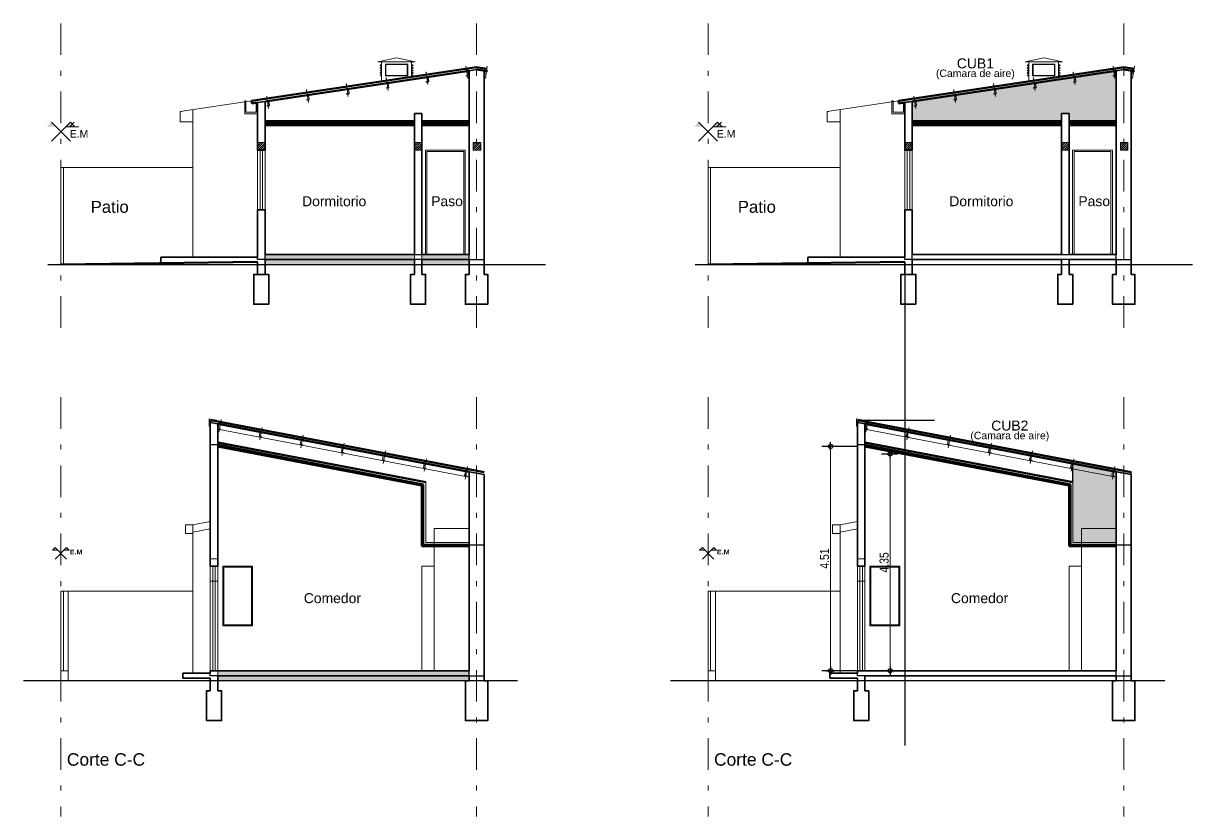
# Model space of a CAD drawing. Header units: millimetres. Extents: x 2761 to 3221, y 1635 to 1962.
# Drawn here: x 2823 to 2846.49, y 1832.33 to 1848.27 of the extents above; entities that cross this region are included whole.
import ezdxf
from ezdxf.enums import TextEntityAlignment as Align

# ---------------------------------------------------------------- set-up
doc = ezdxf.new("R2010")
doc.units = ezdxf.units.MM
doc.linetypes.add('DASHDOT', pattern=[25.4, 12.7, -6.35, 0, -6.35])
doc.layers.get('Defpoints').update_dxf_attribs({"lineweight": 5})
doc.layers.add('01', color=254, linetype='Continuous')
for name, color, linetype, lineweight in [('02', 51, 'Continuous', 25), ('Aberturas', 239, 'Continuous', 18), ('Detalles', 3, 'Continuous', 15), ('Ejes', 3, 'DASHDOT', 13), ('Muros', 6, 'Continuous', 50), ('Muros de la envolvente térmica', 5, 'Continuous', 15), ('Solados de la envolvente térmica', 2, 'Continuous', 15), ('Textos', 3, 'Continuous', 9), ('Vistas', 1, 'Continuous', 20)]:
    doc.layers.add(name, color=color, linetype=linetype, lineweight=lineweight)
doc.layers.add('Ambientes No climatizados', color=7, linetype='Continuous', lineweight=15, true_color=0x93c47d)
doc.layers.add('Cubiertas de la envolvente térmica', color=7, linetype='Continuous', lineweight=15, true_color=0xe69138)
doc.layers.add('No View', color=70, linetype='Continuous', plot=False)
doc.styles.get("Standard").update_dxf_attribs({"font": 'arial.ttf'})
doc.styles.add('STYLE1', font='ARIALN.TTF')
doc.linetypes.add('ZIGZAG', pattern='A,0.00254,-5.08,[131,ltypeshp.shx,S=5.08,R=0,X=-5.08,Y=0],-10.16,[131,ltypeshp.shx,S=5.08,R=180,X=5.08,Y=0],-5.08', length=20.32254)
doc.dimstyles.new('Dimension 1.100', dxfattribs={"dimscale": 1.4, "dimtxt": 0.13, "dimasz": 0.06, "dimexe": 0.125, "dimexo": 0.1, "dimgap": 0.02, "dimtad": 1, "dimzin": 1, "dimdsep": 46, "dimtxsty": 'STYLE1', "dimblk": 'A1', "dimcen": 0.25, "dimclrd": 256, "dimclre": 256, "dimclrt": 256, "dimaunit": 1, "dimazin": 0, "dimtfac": 1, "dimtmove": 0, "dimatfit": 3, "dimldrblk": 'A1', "dimfxl": 1, "dimlwd": 5, "dimlwe": -1, "dimarcsym": 0})

# ---------------------------------------------------------------- blocks, each defined once
blk = doc.blocks.new('PCF C N10')
at = {"color": 0}
for p, q in [((-0.025, 0.008), (-0.025, 0.092)), ((-0.023, 0.008), (-0.023, 0.092)), ((0.017, 0.1), (-0.017, 0.1)), ((0.017, 0.098), (-0.017, 0.098)), ((0.017, 0.002), (-0.017, 0.002)), ((0.017, 0), (-0.017, 0)), ((0.023, 0.085), (0.023, 0.092)), ((0.023, 0.085), (0.025, 0.085)), ((0.023, 0.008), (0.023, 0.015)), ((0.023, 0.015), (0.025, 0.015)), ((0.025, 0.085), (0.025, 0.092)), ((0.025, 0.008), (0.025, 0.015))]:
    blk.add_line(p, q, dxfattribs=at)
for centre, radius, start, end in [((-0.017, 0.092), 0.008, 90, 180), ((-0.017, 0.008), 0.008, 180, 270), ((-0.017, 0.092), 0.006, 90, 180), ((-0.017, 0.008), 0.006, 180, 270), ((0.017, 0.092), 0.008, 360, 90), ((0.017, 0.092), 0.006, 360, 90), ((0.017, 0.008), 0.008, 270, 360), ((0.017, 0.008), 0.006, 270, 360)]:
    blk.add_arc(centre, radius, start, end, dxfattribs=at)
blk = doc.blocks.new('A1')
at = {"layer": '01'}
for p, q in [((-1, 0), (1, 0)), ((0, -1), (0, 1))]:
    blk.add_line(p, q, dxfattribs=at)
at = {"layer": '02'}
blk.add_circle((0, 0), 0.5, dxfattribs=at)
blk = doc.blocks.new('*D383')
at = {"layer": 'Defpoints', "color": 0, "transparency": 16777216}
for p in [(2839.217, 1839.769), (2839.907, 1839.769), (2839.907, 1835.262)]:
    blk.add_point(p, dxfattribs=at)
at = {"layer": 'No View', "transparency": 16777216}
for p, q in [((2839.767, 1839.769), (2839.042, 1839.769)), ((2839.767, 1835.262), (2839.042, 1835.262))]:
    blk.add_line(p, q, dxfattribs=at)
at = {"layer": 'No View', "lineweight": 5, "transparency": 16777216}
blk.add_line((2839.217, 1835.346), (2839.217, 1839.685), dxfattribs=at)
at = {"layer": 'No View', "lineweight": 5, "transparency": 16777216, "xscale": 0.08399999999999999, "yscale": 0.08399999999999999, "zscale": 0.08399999999999999}
for p, rotation in [((2839.217, 1839.769), 90), ((2839.217, 1835.262), 270)]:
    blk.add_blockref('A1', p, dxfattribs=dict(at, rotation=rotation))
at = {"layer": 'No View', "transparency": 16777216, "insert": (2839.096, 1837.516), "char_height": 0.182, "attachment_point": 5, "rotation": 90, "style": 'STYLE1'}
blk.add_mtext('4.51', dxfattribs=at)
blk = doc.blocks.new('*D384')
at = {"layer": 'Defpoints', "color": 0, "transparency": 16777216}
for p in [(2840.415, 1839.616), (2840.707, 1839.616), (2840.707, 1835.262)]:
    blk.add_point(p, dxfattribs=at)
at = {"layer": 'No View', "transparency": 16777216}
for p, q in [((2840.567, 1839.616), (2840.24, 1839.616)), ((2840.567, 1835.262), (2840.24, 1835.262))]:
    blk.add_line(p, q, dxfattribs=at)
at = {"layer": 'No View', "lineweight": 5, "transparency": 16777216}
blk.add_line((2840.415, 1835.346), (2840.415, 1839.532), dxfattribs=at)
at = {"layer": 'No View', "lineweight": 5, "transparency": 16777216, "xscale": 0.08399999999999999, "yscale": 0.08399999999999999, "zscale": 0.08399999999999999}
for p, rotation in [((2840.415, 1839.616), 90), ((2840.415, 1835.262), 270)]:
    blk.add_blockref('A1', p, dxfattribs=dict(at, rotation=rotation))
at = {"layer": 'No View', "transparency": 16777216, "insert": (2840.294, 1837.439), "char_height": 0.182, "attachment_point": 5, "rotation": 90, "style": 'STYLE1'}
blk.add_mtext('4.35', dxfattribs=at)

msp = doc.modelspace()

# ---------------------------------------------------------------- hatches: boundary and pattern name
at = {"layer": 'Ambientes No climatizados', "lineweight": 20, "transparency": 33554559}
h = msp.add_hatch(color=256, dxfattribs=at)
h.dxf.hatch_style = 1
h.paths.add_polyline_path([(2844.957, 1847.259), (2844.939, 1847.248), (2844.939, 1847.314), (2840.857, 1846.701), (2840.857, 1846.304), (2843.857, 1846.304), (2843.857, 1846.456), (2844.007, 1846.456), (2844.007, 1846.304), (2844.957, 1846.304)])
h = msp.add_hatch(color=256, dxfattribs=at)
h.dxf.hatch_style = 1
h.paths.add_polyline_path([(2844.957, 1839.259), (2844.087, 1839.425), (2844.087, 1839.18), (2844.087, 1837.842), (2844.257, 1837.842), (2844.257, 1838.121), (2844.957, 1838.121)])
h.paths.add_polyline_path([(2844.957, 1838.121), (2844.257, 1838.121), (2844.257, 1837.842), (2844.957, 1837.842)])
at = {"layer": 'Cubiertas de la envolvente térmica', "lineweight": 20, "transparency": 33554559}
h = msp.add_hatch(color=256, dxfattribs=at)
h.dxf.hatch_style = 1
h.paths.add_polyline_path([(2843.857, 1846.254), (2840.857, 1846.254), (2840.857, 1846.224), (2843.857, 1846.224)])
h.paths.add_polyline_path([(2844.957, 1846.254), (2844.007, 1846.254), (2844.007, 1846.224), (2844.957, 1846.224)])
h.paths.add_polyline_path([(2844.957, 1847.316), (2845.107, 1847.339), (2845.099, 1847.388), (2840.583, 1846.711), (2840.591, 1846.661), (2840.707, 1846.679), (2840.857, 1846.701)])
h = msp.add_hatch(color=256, dxfattribs=at)
h.dxf.hatch_style = 1
h.paths.add_polyline_path([(2839.907, 1839.8), (2839.907, 1839.769), (2844.007, 1838.982), (2844.007, 1839.013)])
h.paths.add_polyline_path([(2844.037, 1839.007), (2844.007, 1839.013), (2844.007, 1838.982), (2844.007, 1837.792), (2844.037, 1837.792)])
h.paths.add_polyline_path([(2844.957, 1837.792), (2844.257, 1837.792), (2844.257, 1837.762), (2844.957, 1837.762)])
h.paths.add_polyline_path([(2844.257, 1837.792), (2844.037, 1837.792), (2844.007, 1837.792), (2844.007, 1837.762), (2844.257, 1837.762)])
h.paths.add_polyline_path([(2839.766, 1840.299), (2839.757, 1840.25), (2839.907, 1840.222), (2844.957, 1839.259), (2845.257, 1839.202), (2845.257, 1839.253)])
at = {"layer": 'Detalles', "lineweight": 20, "true_color": 0xc7c8ca}
h = msp.add_hatch(dxfattribs=at)
h.set_pattern_fill('_USER', color=9, scale=0.03, angle=45, pattern_type=0)
h.set_pattern_definition([(45, (2654.477888, 916.238397), (-0.0212132034, 0.0212132034), [])])
h.paths.add_polyline_path([(2827.707, 1845.874), (2827.707, 1845.724), (2827.857, 1845.724), (2827.857, 1845.874)])
h = msp.add_hatch(dxfattribs=at)
h.set_pattern_fill('_USER', color=9, scale=0.03, angle=45, pattern_type=0)
h.set_pattern_definition([(45, (2650.927888, 916.238397), (-0.0212132034, 0.0212132034), [])])
h.paths.add_polyline_path([(2830.857, 1845.874), (2830.857, 1845.724), (2831.007, 1845.724), (2831.007, 1845.874)])
h = msp.add_hatch(dxfattribs=at)
h.set_pattern_fill('_USER', color=9, scale=0.03, angle=45, pattern_type=0)
h.set_pattern_definition([(45, (2696.95989, 938.876576), (-0.0212132034, 0.0212132034), [])])
h.paths.add_polyline_path([(2832.04, 1845.874), (2832.04, 1845.724), (2832.19, 1845.724), (2832.19, 1845.874)])
h = msp.add_hatch(dxfattribs=at)
h.set_pattern_fill('_USER', color=9, scale=0.03, angle=45, pattern_type=0)
h.set_pattern_definition([(45, (2667.477888, 916.238397), (-0.0212132034, 0.0212132034), [])])
h.paths.add_polyline_path([(2840.707, 1845.874), (2840.707, 1845.724), (2840.857, 1845.724), (2840.857, 1845.874)])
h = msp.add_hatch(dxfattribs=at)
h.set_pattern_fill('_USER', color=9, scale=0.03, angle=45, pattern_type=0)
h.set_pattern_definition([(45, (2663.927888, 916.238397), (-0.0212132034, 0.0212132034), [])])
h.paths.add_polyline_path([(2843.857, 1845.874), (2843.857, 1845.724), (2844.007, 1845.724), (2844.007, 1845.874)])
h = msp.add_hatch(dxfattribs=at)
h.set_pattern_fill('_USER', color=9, scale=0.03, angle=45, pattern_type=0)
h.set_pattern_definition([(45, (2709.95989, 938.876576), (-0.0212132034, 0.0212132034), [])])
h.paths.add_polyline_path([(2845.04, 1845.874), (2845.04, 1845.724), (2845.19, 1845.724), (2845.19, 1845.874)])
at = {"layer": 'Muros de la envolvente térmica'}
h = msp.add_hatch(dxfattribs=at)
h.set_pattern_fill('ANGLE', color=256)
h.set_pattern_definition([(0, (-38, 0), (0, 6.985), [5.08, -1.905]), (90, (-38, 0), (-6.985, 4e-16), [5.08, -1.905])])
h.paths.add_polyline_path([(2831.957, 1835.262), (2826.757, 1835.262), (2826.757, 1835.212), (2826.757, 1835.162), (2826.907, 1835.162), (2831.957, 1835.162)])
h.paths.add_polyline_path([(2832.257, 1837.792), (2831.957, 1837.792), (2831.957, 1835.262), (2831.957, 1835.162), (2832.257, 1835.162)])
h.paths.add_polyline_path([(2826.807, 1837.362), (2826.757, 1837.362), (2826.757, 1835.262), (2826.807, 1835.262)])
h.paths.add_polyline_path([(2826.857, 1837.362), (2826.807, 1837.362), (2826.807, 1835.262), (2826.857, 1835.262)])
h.paths.add_polyline_path([(2826.907, 1837.362), (2826.857, 1837.362), (2826.857, 1835.262), (2826.907, 1835.262)])
h.paths.add_polyline_path([(2826.907, 1839.8), (2826.757, 1839.8), (2826.757, 1837.512), (2826.907, 1837.512)])
h.paths.add_polyline_path([(2826.907, 1837.512), (2826.757, 1837.512), (2826.757, 1837.362), (2826.907, 1837.362)])
h.paths.add_polyline_path([(2831.957, 1837.792), (2831.257, 1837.792), (2831.257, 1837.762), (2831.957, 1837.762)])
h.paths.add_polyline_path([(2831.257, 1837.792), (2831.037, 1837.792), (2831.007, 1837.792), (2831.007, 1837.762), (2831.257, 1837.762)])
h.paths.add_polyline_path([(2831.037, 1839.007), (2831.007, 1839.013), (2831.007, 1837.792), (2831.037, 1837.792)])
h.paths.add_polyline_path([(2826.907, 1839.8), (2826.907, 1839.769), (2831.007, 1838.982), (2831.007, 1839.013)])
h = msp.add_hatch(dxfattribs=at)
h.set_pattern_fill('ANGLE', color=256)
h.set_pattern_definition([(0, (-25, 0), (0, 6.985), [5.08, -1.905]), (90, (-25, 0), (-6.985, 4e-16), [5.08, -1.905])])
h.paths.add_polyline_path([(2844.957, 1835.262), (2839.757, 1835.262), (2839.757, 1835.212), (2839.757, 1835.162), (2839.907, 1835.162), (2844.957, 1835.162)])
h.paths.add_polyline_path([(2845.257, 1837.792), (2844.957, 1837.792), (2844.957, 1835.262), (2844.957, 1835.162), (2845.257, 1835.162)])
h.paths.add_polyline_path([(2839.807, 1837.362), (2839.757, 1837.362), (2839.757, 1835.262), (2839.807, 1835.262)])
h.paths.add_polyline_path([(2839.857, 1837.362), (2839.807, 1837.362), (2839.807, 1835.262), (2839.857, 1835.262)])
h.paths.add_polyline_path([(2839.907, 1837.362), (2839.857, 1837.362), (2839.857, 1835.262), (2839.907, 1835.262)])
h.paths.add_polyline_path([(2839.907, 1839.8), (2839.757, 1839.8), (2839.757, 1837.512), (2839.907, 1837.512)])
h.paths.add_polyline_path([(2839.907, 1837.512), (2839.757, 1837.512), (2839.757, 1837.362), (2839.907, 1837.362)])
h.paths.add_polyline_path([(2844.957, 1837.792), (2844.257, 1837.792), (2844.257, 1837.762), (2844.957, 1837.762)])
h.paths.add_polyline_path([(2844.257, 1837.792), (2844.037, 1837.792), (2844.007, 1837.792), (2844.007, 1837.762), (2844.257, 1837.762)])
h.paths.add_polyline_path([(2844.037, 1839.007), (2844.007, 1839.013), (2844.007, 1837.792), (2844.037, 1837.792)])
h.paths.add_polyline_path([(2839.907, 1839.8), (2839.907, 1839.769), (2844.007, 1838.982), (2844.007, 1839.013)])
at = {"layer": 'Solados de la envolvente térmica', "lineweight": 20, "transparency": 33554559}
h = msp.add_hatch(color=256, dxfattribs=at)
h.dxf.hatch_style = 1
h.paths.add_polyline_path([(2831.957, 1843.624), (2831.007, 1843.624), (2831.007, 1843.524), (2831.957, 1843.524)])
h.paths.add_polyline_path([(2831.957, 1843.524), (2831.007, 1843.524), (2831.007, 1843.424), (2831.957, 1843.424)])
h.paths.add_polyline_path([(2830.857, 1843.624), (2827.857, 1843.624), (2827.857, 1843.524), (2830.857, 1843.524)])
h.paths.add_polyline_path([(2830.857, 1843.524), (2827.857, 1843.524), (2827.857, 1843.424), (2830.857, 1843.424)])
h = msp.add_hatch(color=256, dxfattribs=at)
h.dxf.hatch_style = 1
h.paths.add_polyline_path([(2831.957, 1835.262), (2826.907, 1835.262), (2826.907, 1835.162), (2831.957, 1835.162)])
h.paths.add_polyline_path([(2831.957, 1835.162), (2826.907, 1835.162), (2826.907, 1835.062), (2831.957, 1835.062)])
at = {"layer": 'Textos', "true_color": 0xc7c8ca}
h = msp.add_hatch(color=9, dxfattribs=at)
h.paths.add_polyline_path([(2823.565, 1846.285), (2823.475, 1846.193), (2823.657, 1846.193)])
h.paths.add_polyline_path([(2823.949, 1846.285), (2823.857, 1846.193), (2824.038, 1846.193)])
h = msp.add_hatch(color=9, dxfattribs=at)
h.paths.add_polyline_path([(2836.565, 1846.285), (2836.475, 1846.193), (2836.657, 1846.193)])
h.paths.add_polyline_path([(2836.949, 1846.285), (2836.857, 1846.193), (2837.038, 1846.193)])
h = msp.add_hatch(color=9, dxfattribs=at)
h.paths.add_polyline_path([(2823.642, 1837.737), (2823.588, 1837.682), (2823.697, 1837.682)])
h.paths.add_polyline_path([(2823.872, 1837.737), (2823.817, 1837.682), (2823.926, 1837.682)])
h = msp.add_hatch(color=9, dxfattribs=at)
h.paths.add_polyline_path([(2836.642, 1837.737), (2836.588, 1837.682), (2836.697, 1837.682)])
h.paths.add_polyline_path([(2836.872, 1837.737), (2836.817, 1837.682), (2836.926, 1837.682)])

# ---------------------------------------------------------------- linework, layer by layer
at = {"layer": 'Aberturas', "color": 9, "true_color": 0xc7c8ca}
for p, q in [((2827.707, 1845.724), (2827.707, 1844.524)), ((2827.757, 1845.724), (2827.757, 1844.524)), ((2827.807, 1845.724), (2827.807, 1844.524)), ((2827.857, 1845.724), (2827.857, 1844.524)), ((2840.707, 1845.724), (2840.707, 1844.524)), ((2840.757, 1845.724), (2840.757, 1844.524)), ((2840.807, 1845.724), (2840.807, 1844.524)), ((2840.857, 1845.724), (2840.857, 1844.524))]:
    msp.add_line(p, q, dxfattribs=at)
at = {"layer": 'Aberturas', "color": 9, "lineweight": 20, "true_color": 0xc7c8ca}
for p, q in [((2826.757, 1837.362), (2826.757, 1835.262)), ((2826.807, 1837.362), (2826.807, 1835.262)), ((2826.857, 1837.362), (2826.857, 1835.262)), ((2826.907, 1837.362), (2826.907, 1835.262)), ((2839.757, 1837.362), (2839.757, 1835.262)), ((2839.807, 1837.362), (2839.807, 1835.262)), ((2839.857, 1837.362), (2839.857, 1835.262)), ((2839.907, 1837.362), (2839.907, 1835.262))]:
    msp.add_line(p, q, dxfattribs=at)
at = {"layer": 'Aberturas', "color": 9, "true_color": 0xc7c8ca}
for points in [[(2831.88, 1843.624), (2831.08, 1843.624), (2831.08, 1845.724), (2831.88, 1845.724)], [(2831.85, 1843.624), (2831.11, 1843.624), (2831.11, 1845.694), (2831.85, 1845.694)], [(2844.88, 1843.624), (2844.08, 1843.624), (2844.08, 1845.724), (2844.88, 1845.724)], [(2844.85, 1843.624), (2844.11, 1843.624), (2844.11, 1845.694), (2844.85, 1845.694)]]:
    msp.add_lwpolyline(points, close=True, dxfattribs=at)
at = {"layer": 'Aberturas', "color": 9, "lineweight": 20, "true_color": 0xc7c8ca}
for points in [[(2827.007, 1837.362), (2827.607, 1837.362), (2827.607, 1836.162), (2827.007, 1836.162)], [(2827.027, 1837.342), (2827.587, 1837.342), (2827.587, 1836.182), (2827.027, 1836.182)], [(2840.007, 1837.362), (2840.607, 1837.362), (2840.607, 1836.162), (2840.007, 1836.162)], [(2840.027, 1837.342), (2840.587, 1837.342), (2840.587, 1836.182), (2840.027, 1836.182)]]:
    msp.add_lwpolyline(points, close=True, dxfattribs=at)
at = {"layer": 'Detalles', "color": 9, "lineweight": 5, "true_color": 0xc7c8ca}
for p, q in [((2830.499, 1847.573), (2830.124, 1847.498)), ((2830.874, 1847.498), (2830.124, 1847.498)), ((2830.199, 1847.103), (2830.199, 1847.498)), ((2830.874, 1847.498), (2830.499, 1847.573)), ((2830.799, 1847.193), (2830.799, 1847.498)), ((2843.499, 1847.573), (2843.124, 1847.498)), ((2843.874, 1847.498), (2843.124, 1847.498)), ((2843.199, 1847.103), (2843.199, 1847.498)), ((2843.874, 1847.498), (2843.499, 1847.573)), ((2843.799, 1847.193), (2843.799, 1847.498))]:
    msp.add_line(p, q, dxfattribs=at)
at = {"layer": 'Detalles', "color": 9, "lineweight": 20, "true_color": 0xc7c8ca}
for p, q in [((2831.129, 1847.04), (2831.092, 1847.288)), ((2831.93, 1847.16), (2831.893, 1847.408)), ((2832.284, 1847.16), (2832.321, 1847.408)), ((2844.129, 1847.04), (2844.092, 1847.288)), ((2844.93, 1847.16), (2844.893, 1847.408)), ((2845.284, 1847.16), (2845.321, 1847.408)), ((2829.529, 1846.8), (2829.492, 1847.048)), ((2830.329, 1846.92), (2830.292, 1847.168)), ((2842.529, 1846.8), (2842.492, 1847.048)), ((2843.329, 1846.92), (2843.292, 1847.168)), ((2827.929, 1846.56), (2827.892, 1846.807)), ((2828.729, 1846.68), (2828.692, 1846.928)), ((2840.929, 1846.56), (2840.892, 1846.807)), ((2841.729, 1846.68), (2841.692, 1846.928)), ((2826.974, 1840.308), (2826.927, 1840.057)), ((2839.974, 1840.308), (2839.927, 1840.057)), ((2826.907, 1840.113), (2831.957, 1839.151)), ((2827.799, 1840.15), (2827.752, 1839.899)), ((2828.625, 1839.993), (2828.577, 1839.742)), ((2839.907, 1840.113), (2844.957, 1839.151)), ((2840.799, 1840.15), (2840.752, 1839.899)), ((2841.625, 1839.993), (2841.577, 1839.742)), ((2829.45, 1839.836), (2829.402, 1839.585)), ((2842.45, 1839.836), (2842.402, 1839.585)), ((2830.275, 1839.678), (2830.228, 1839.428)), ((2831.101, 1839.521), (2831.053, 1839.271)), ((2843.275, 1839.678), (2843.228, 1839.428)), ((2844.101, 1839.521), (2844.053, 1839.271)), ((2831.926, 1839.364), (2831.878, 1839.114)), ((2844.926, 1839.364), (2844.878, 1839.114)), ((2831.087, 1839.049), (2831.087, 1837.842)), ((2844.087, 1839.049), (2844.087, 1837.842)), ((2831.087, 1837.842), (2831.957, 1837.842)), ((2844.087, 1837.842), (2844.957, 1837.842))]:
    msp.add_line(p, q, dxfattribs=at)
at = {"layer": 'Detalles', "color": 9, "lineweight": 50, "true_color": 0xc7c8ca}
for p, q in [((2827.707, 1843.479), (2823.757, 1843.424)), ((2840.707, 1843.479), (2836.757, 1843.424))]:
    msp.add_line(p, q, dxfattribs=at)
at = {"layer": 'Detalles', "color": 9, "lineweight": 5, "true_color": 0xc7c8ca}
for points in [[(2830.199, 1847.444), (2830.172, 1847.416), (2830.168, 1847.42), (2830.199, 1847.452)], [(2830.199, 1847.393), (2830.172, 1847.365), (2830.168, 1847.369), (2830.199, 1847.401)], [(2830.199, 1847.342), (2830.172, 1847.314), (2830.168, 1847.318), (2830.199, 1847.35)], [(2830.199, 1847.292), (2830.172, 1847.264), (2830.168, 1847.268), (2830.199, 1847.3)], [(2830.199, 1847.241), (2830.172, 1847.213), (2830.168, 1847.217), (2830.199, 1847.249)], [(2830.799, 1847.444), (2830.827, 1847.416), (2830.831, 1847.42), (2830.799, 1847.452)], [(2830.799, 1847.393), (2830.827, 1847.365), (2830.831, 1847.369), (2830.799, 1847.401)], [(2830.799, 1847.342), (2830.827, 1847.314), (2830.831, 1847.318), (2830.799, 1847.35)], [(2830.799, 1847.292), (2830.827, 1847.264), (2830.831, 1847.268), (2830.799, 1847.3)], [(2830.799, 1847.241), (2830.827, 1847.213), (2830.831, 1847.217), (2830.799, 1847.249)], [(2843.199, 1847.444), (2843.172, 1847.416), (2843.168, 1847.42), (2843.199, 1847.452)], [(2843.199, 1847.393), (2843.172, 1847.365), (2843.168, 1847.369), (2843.199, 1847.401)], [(2843.199, 1847.342), (2843.172, 1847.314), (2843.168, 1847.318), (2843.199, 1847.35)], [(2843.199, 1847.292), (2843.172, 1847.264), (2843.168, 1847.268), (2843.199, 1847.3)], [(2843.199, 1847.241), (2843.172, 1847.213), (2843.168, 1847.217), (2843.199, 1847.249)], [(2843.799, 1847.444), (2843.827, 1847.416), (2843.831, 1847.42), (2843.799, 1847.452)], [(2843.799, 1847.393), (2843.827, 1847.365), (2843.831, 1847.369), (2843.799, 1847.401)], [(2843.799, 1847.342), (2843.827, 1847.314), (2843.831, 1847.318), (2843.799, 1847.35)], [(2843.799, 1847.292), (2843.827, 1847.264), (2843.831, 1847.268), (2843.799, 1847.3)], [(2843.799, 1847.241), (2843.827, 1847.213), (2843.831, 1847.217), (2843.799, 1847.249)]]:
    msp.add_lwpolyline(points, dxfattribs=at)
for points in [[(2830.724, 1847.213), (2830.274, 1847.213), (2830.274, 1847.452), (2830.724, 1847.452)], [(2830.714, 1847.223), (2830.284, 1847.223), (2830.284, 1847.442), (2830.714, 1847.442)], [(2843.724, 1847.213), (2843.274, 1847.213), (2843.274, 1847.452), (2843.724, 1847.452)], [(2843.714, 1847.223), (2843.284, 1847.223), (2843.284, 1847.442), (2843.714, 1847.442)]]:
    msp.add_lwpolyline(points, close=True, dxfattribs=at)
at = {"layer": 'Detalles', "color": 9, "lineweight": 20, "true_color": 0xc7c8ca}
for points in [[(2832.107, 1847.389), (2832.107, 1847.404), (2831.939, 1847.374), (2831.939, 1847.248), (2831.957, 1847.259)], [(2832.107, 1847.389), (2832.107, 1847.404), (2832.275, 1847.376), (2832.275, 1847.248), (2832.257, 1847.259)], [(2845.107, 1847.389), (2845.107, 1847.404), (2844.939, 1847.374), (2844.939, 1847.248), (2844.957, 1847.259)], [(2845.107, 1847.389), (2845.107, 1847.404), (2845.275, 1847.376), (2845.275, 1847.248), (2845.257, 1847.259)], [(2827.68, 1846.675), (2827.68, 1846.483), (2827.474, 1846.483), (2827.474, 1846.712), (2827.45, 1846.712), (2827.45, 1846.454), (2827.707, 1846.454)], [(2840.68, 1846.675), (2840.68, 1846.483), (2840.474, 1846.483), (2840.474, 1846.712), (2840.45, 1846.712), (2840.45, 1846.454), (2840.707, 1846.454)], [(2826.757, 1840.173), (2826.757, 1840.173), (2826.737, 1840.173), (2826.737, 1840.324), (2826.883, 1840.295), (2826.88, 1840.278)], [(2839.757, 1840.173), (2839.757, 1840.173), (2839.737, 1840.173), (2839.737, 1840.324), (2839.883, 1840.295), (2839.88, 1840.278)]]:
    msp.add_lwpolyline(points, dxfattribs=at)
for points in [[(2827.857, 1845.724), (2827.707, 1845.724), (2827.707, 1845.874), (2827.857, 1845.874)], [(2831.007, 1845.724), (2830.857, 1845.724), (2830.857, 1845.874), (2831.007, 1845.874)], [(2832.19, 1845.724), (2832.04, 1845.724), (2832.04, 1845.874), (2832.19, 1845.874)], [(2840.857, 1845.724), (2840.707, 1845.724), (2840.707, 1845.874), (2840.857, 1845.874)], [(2844.007, 1845.724), (2843.857, 1845.724), (2843.857, 1845.874), (2844.007, 1845.874)], [(2845.19, 1845.724), (2845.04, 1845.724), (2845.04, 1845.874), (2845.19, 1845.874)], [(2826.757, 1837.362), (2826.907, 1837.362), (2826.907, 1837.512), (2826.757, 1837.512)], [(2839.757, 1837.362), (2839.907, 1837.362), (2839.907, 1837.512), (2839.757, 1837.512)]]:
    msp.add_lwpolyline(points, close=True, dxfattribs=at)
for p in [(2831.092, 1847.288), (2844.092, 1847.288), (2829.492, 1847.048), (2830.292, 1847.168), (2842.492, 1847.048), (2843.292, 1847.168), (2828.692, 1846.928), (2841.692, 1846.928)]:
    msp.add_point(p, dxfattribs=at)
at = {"layer": 'Ejes', "color": 9, "ltscale": 0.05, "true_color": 0xc7c8ca}
for p, q in [((2823.757, 1848.268), (2823.757, 1841.85)), ((2832.107, 1848.268), (2832.107, 1841.85)), ((2836.757, 1848.268), (2836.757, 1841.85)), ((2845.107, 1848.268), (2845.107, 1841.85)), ((2823.757, 1840.757), (2823.757, 1832.332)), ((2832.107, 1840.757), (2832.107, 1832.332)), ((2836.757, 1840.757), (2836.757, 1832.332)), ((2845.107, 1840.757), (2845.107, 1832.332))]:
    msp.add_line(p, q, dxfattribs=at)
at = {"layer": 'Muros', "color": 9, "true_color": 0xc7c8ca}
for p, q in [((2832.107, 1847.389), (2827.583, 1846.711)), ((2831.957, 1847.316), (2827.857, 1846.701)), ((2832.107, 1847.389), (2832.314, 1847.358)), ((2832.107, 1847.339), (2832.323, 1847.306)), ((2845.107, 1847.389), (2840.583, 1846.711)), ((2844.957, 1847.316), (2840.857, 1846.701)), ((2845.107, 1847.389), (2845.314, 1847.358)), ((2845.107, 1847.339), (2845.323, 1847.306)), ((2827.583, 1846.711), (2827.591, 1846.661)), ((2827.707, 1846.679), (2827.591, 1846.661)), ((2840.583, 1846.711), (2840.591, 1846.661)), ((2840.707, 1846.679), (2840.591, 1846.661)), ((2827.857, 1846.254), (2830.857, 1846.254)), ((2827.857, 1846.224), (2830.857, 1846.224)), ((2831.007, 1846.254), (2831.957, 1846.254)), ((2831.007, 1846.224), (2831.957, 1846.224)), ((2840.857, 1846.254), (2843.857, 1846.254)), ((2840.857, 1846.224), (2843.857, 1846.224)), ((2844.007, 1846.254), (2844.957, 1846.254)), ((2844.007, 1846.224), (2844.957, 1846.224)), ((2826.766, 1840.299), (2832.257, 1839.253)), ((2826.907, 1840.222), (2831.957, 1839.259)), ((2839.766, 1840.299), (2845.257, 1839.253)), ((2839.907, 1840.222), (2844.957, 1839.259)), ((2826.907, 1839.851), (2831.087, 1839.049)), ((2826.907, 1839.8), (2831.037, 1839.007)), ((2826.907, 1839.769), (2831.007, 1838.982)), ((2839.907, 1839.851), (2844.087, 1839.049)), ((2839.907, 1839.8), (2844.037, 1839.007)), ((2839.907, 1839.769), (2844.007, 1838.982)), ((2831.007, 1839.013), (2831.007, 1837.762)), ((2844.007, 1839.013), (2844.007, 1837.762)), ((2831.037, 1839.007), (2831.037, 1837.792)), ((2844.037, 1839.007), (2844.037, 1837.792)), ((2831.007, 1837.762), (2831.957, 1837.762)), ((2831.037, 1837.792), (2831.957, 1837.792)), ((2844.007, 1837.762), (2844.957, 1837.762)), ((2844.037, 1837.792), (2844.957, 1837.792))]:
    msp.add_line(p, q, dxfattribs=at)
at = {"layer": 'Muros', "color": 9, "lineweight": 35, "true_color": 0xc7c8ca}
for p, q in [((2832.107, 1847.339), (2831.957, 1847.316)), ((2831.957, 1847.316), (2831.957, 1843.624)), ((2832.107, 1847.339), (2832.257, 1847.316)), ((2832.257, 1847.316), (2832.257, 1843.224)), ((2845.107, 1847.339), (2844.957, 1847.316)), ((2844.957, 1847.316), (2844.957, 1843.624)), ((2845.107, 1847.339), (2845.257, 1847.316)), ((2845.257, 1847.316), (2845.257, 1843.224)), ((2830.857, 1846.456), (2830.857, 1843.624)), ((2830.857, 1846.456), (2831.007, 1846.456)), ((2831.007, 1846.456), (2831.007, 1843.624)), ((2843.857, 1846.456), (2843.857, 1843.624)), ((2843.857, 1846.456), (2844.007, 1846.456)), ((2844.007, 1846.456), (2844.007, 1843.624)), ((2827.857, 1845.724), (2827.707, 1845.724)), ((2840.857, 1845.724), (2840.707, 1845.724)), ((2827.857, 1844.524), (2827.707, 1844.524)), ((2840.857, 1844.524), (2840.707, 1844.524)), ((2827.707, 1843.574), (2825.763, 1843.574)), ((2825.763, 1843.574), (2825.763, 1843.455)), ((2830.857, 1843.624), (2827.857, 1843.624)), ((2830.857, 1843.524), (2827.857, 1843.524)), ((2830.857, 1843.524), (2830.857, 1843.224)), ((2831.957, 1843.624), (2831.007, 1843.624)), ((2831.007, 1843.524), (2831.007, 1843.224)), ((2831.957, 1843.524), (2831.007, 1843.524)), ((2831.957, 1843.524), (2831.957, 1843.224)), ((2840.707, 1843.574), (2838.763, 1843.574)), ((2838.763, 1843.574), (2838.763, 1843.455)), ((2843.857, 1843.624), (2840.857, 1843.624)), ((2843.857, 1843.524), (2840.857, 1843.524)), ((2843.857, 1843.524), (2843.857, 1843.224)), ((2844.957, 1843.624), (2844.007, 1843.624)), ((2844.007, 1843.524), (2844.007, 1843.224)), ((2844.957, 1843.524), (2844.007, 1843.524)), ((2844.957, 1843.524), (2844.957, 1843.224)), ((2826.757, 1840.25), (2826.757, 1837.362)), ((2826.907, 1840.222), (2826.907, 1837.362)), ((2839.757, 1840.25), (2839.757, 1837.362)), ((2839.907, 1840.222), (2839.907, 1837.362)), ((2831.957, 1839.259), (2831.957, 1835.262)), ((2831.957, 1839.259), (2832.257, 1839.202)), ((2844.957, 1839.259), (2844.957, 1835.262)), ((2844.957, 1839.259), (2845.257, 1839.202)), ((2832.257, 1839.202), (2832.257, 1835.062)), ((2845.257, 1839.202), (2845.257, 1835.062)), ((2831.957, 1835.262), (2826.757, 1835.262)), ((2826.757, 1835.262), (2826.757, 1835.212)), ((2844.957, 1835.262), (2839.757, 1835.262)), ((2839.757, 1835.262), (2839.757, 1835.212)), ((2826.757, 1835.212), (2826.205, 1835.212)), ((2826.205, 1835.212), (2826.205, 1835.112)), ((2826.205, 1835.112), (2826.757, 1835.112)), ((2826.757, 1835.112), (2826.757, 1834.862)), ((2831.957, 1835.162), (2826.907, 1835.162)), ((2826.907, 1835.162), (2826.907, 1834.862)), ((2831.957, 1835.162), (2831.957, 1835.062)), ((2839.757, 1835.212), (2839.205, 1835.212)), ((2839.205, 1835.212), (2839.205, 1835.112)), ((2839.205, 1835.112), (2839.757, 1835.112)), ((2839.757, 1835.112), (2839.757, 1834.862)), ((2844.957, 1835.162), (2839.907, 1835.162)), ((2839.907, 1835.162), (2839.907, 1834.862)), ((2844.957, 1835.162), (2844.957, 1835.062))]:
    msp.add_line(p, q, dxfattribs=at)
at = {"layer": 'Muros', "color": 9, "linetype": 'ZIGZAG', "ltscale": 0.003, "true_color": 0xc7c8ca}
for p, q in [((2827.857, 1846.304), (2830.857, 1846.304)), ((2831.007, 1846.304), (2831.957, 1846.304)), ((2840.857, 1846.304), (2843.857, 1846.304)), ((2844.007, 1846.304), (2844.957, 1846.304))]:
    msp.add_line(p, q, dxfattribs=at)
at = {"layer": 'Muros', "color": 9, "lineweight": 35, "true_color": 0xc7c8ca}
for points in [[(2827.707, 1845.724), (2827.707, 1846.679), (2827.857, 1846.701), (2827.857, 1845.724)], [(2840.707, 1845.724), (2840.707, 1846.679), (2840.857, 1846.701), (2840.857, 1845.724)], [(2827.707, 1843.574), (2827.707, 1844.524)], [(2827.857, 1844.524), (2827.857, 1843.624)], [(2840.707, 1843.574), (2840.707, 1844.524)], [(2840.857, 1844.524), (2840.857, 1843.624)], [(2827.707, 1843.224), (2827.707, 1843.479)], [(2827.857, 1843.524), (2827.857, 1843.224)], [(2840.707, 1843.224), (2840.707, 1843.479)], [(2840.857, 1843.524), (2840.857, 1843.224)], [(2831.007, 1843.224), (2831.082, 1843.224), (2831.082, 1842.624), (2830.782, 1842.624), (2830.782, 1843.224), (2830.857, 1843.224)], [(2831.957, 1843.224), (2831.882, 1843.224), (2831.882, 1842.624), (2832.332, 1842.624), (2832.332, 1843.224), (2832.257, 1843.224)], [(2844.007, 1843.224), (2844.082, 1843.224), (2844.082, 1842.624), (2843.782, 1842.624), (2843.782, 1843.224), (2843.857, 1843.224)], [(2844.957, 1843.224), (2844.882, 1843.224), (2844.882, 1842.624), (2845.332, 1842.624), (2845.332, 1843.224), (2845.257, 1843.224)], [(2826.757, 1840.25), (2826.907, 1840.222)], [(2839.757, 1840.25), (2839.907, 1840.222)], [(2826.907, 1837.362), (2826.757, 1837.362)], [(2839.907, 1837.362), (2839.757, 1837.362)], [(2831.957, 1835.062), (2831.882, 1835.062), (2831.882, 1834.262), (2832.332, 1834.262), (2832.332, 1835.062), (2832.257, 1835.062)], [(2844.957, 1835.062), (2844.882, 1835.062), (2844.882, 1834.262), (2845.332, 1834.262), (2845.332, 1835.062), (2845.257, 1835.062)], [(2826.757, 1834.862), (2826.684, 1834.862), (2826.684, 1834.262), (2826.984, 1834.262), (2826.984, 1834.862), (2826.907, 1834.862)], [(2839.757, 1834.862), (2839.684, 1834.862), (2839.684, 1834.262), (2839.984, 1834.262), (2839.984, 1834.862), (2839.907, 1834.862)]]:
    msp.add_lwpolyline(points, dxfattribs=at)
for points in [[(2827.932, 1842.624), (2827.632, 1842.624), (2827.632, 1843.224), (2827.932, 1843.224)], [(2840.932, 1842.624), (2840.632, 1842.624), (2840.632, 1843.224), (2840.932, 1843.224)]]:
    msp.add_lwpolyline(points, close=True, dxfattribs=at)
at = {"layer": 'Muros', "color": 9, "true_color": 0xc7c8ca}
for points in [[(2826.757, 1840.25), (2826.766, 1840.299)], [(2839.757, 1840.25), (2839.766, 1840.299)]]:
    msp.add_lwpolyline(points, dxfattribs=at)
at = {"layer": 'No View'}
for p, q in [((2845.107, 1847.339), (2845.099, 1847.388)), ((2827.707, 1843.524), (2827.707, 1843.574)), ((2827.857, 1843.524), (2827.707, 1843.524)), ((2827.857, 1843.524), (2827.857, 1843.624)), ((2830.857, 1843.624), (2831.007, 1843.624)), ((2831.007, 1843.524), (2830.857, 1843.524)), ((2831.957, 1843.524), (2831.957, 1843.624)), ((2831.957, 1843.524), (2832.257, 1843.524)), ((2840.707, 1843.524), (2840.707, 1843.574)), ((2840.857, 1843.524), (2840.707, 1843.524)), ((2840.857, 1843.524), (2840.857, 1843.624)), ((2843.857, 1843.624), (2844.007, 1843.624)), ((2844.007, 1843.524), (2843.857, 1843.524)), ((2844.957, 1843.524), (2844.957, 1843.624)), ((2844.957, 1843.524), (2845.257, 1843.524)), ((2840.707, 1843.224), (2840.707, 1833.762)), ((2839.766, 1840.299), (2841.308, 1840.299)), ((2826.907, 1839.8), (2826.757, 1839.8)), ((2839.907, 1839.8), (2839.757, 1839.8)), ((2844.087, 1839.049), (2844.087, 1839.425)), ((2845.257, 1839.202), (2845.257, 1839.253)), ((2831.037, 1837.792), (2831.007, 1837.792)), ((2831.957, 1837.792), (2832.257, 1837.792)), ((2844.037, 1837.792), (2844.007, 1837.792)), ((2844.957, 1837.792), (2845.257, 1837.792)), ((2831.957, 1835.162), (2831.957, 1835.262)), ((2844.957, 1835.162), (2844.957, 1835.262)), ((2826.757, 1835.162), (2826.757, 1835.212)), ((2826.907, 1835.162), (2826.757, 1835.162)), ((2831.957, 1835.162), (2832.257, 1835.162)), ((2839.757, 1835.162), (2839.757, 1835.212)), ((2839.907, 1835.162), (2839.757, 1835.162)), ((2844.957, 1835.162), (2845.257, 1835.162))]:
    msp.add_line(p, q, dxfattribs=at)
at = {"layer": 'Solados de la envolvente térmica', "lineweight": 20, "transparency": 33554559}
for p, q in [((2830.857, 1843.624), (2830.857, 1843.524)), ((2831.007, 1843.624), (2831.007, 1843.524)), ((2826.907, 1835.262), (2826.907, 1835.162))]:
    msp.add_line(p, q, dxfattribs=at)
at = {"layer": 'Textos', "color": 9, "true_color": 0xc7c8ca}
for p, q in [((2823.565, 1846.285), (2823.949, 1845.901)), ((2823.565, 1845.901), (2823.949, 1846.285)), ((2824.038, 1846.193), (2823.857, 1846.193)), ((2824.026, 1846.285), (2823.936, 1846.193)), ((2824.118, 1846.193), (2823.936, 1846.193)), ((2823.949, 1846.285), (2824.038, 1846.193)), ((2836.565, 1846.285), (2836.949, 1845.901)), ((2836.565, 1845.901), (2836.949, 1846.285)), ((2837.038, 1846.193), (2836.857, 1846.193)), ((2837.026, 1846.285), (2836.936, 1846.193)), ((2837.118, 1846.193), (2836.936, 1846.193)), ((2836.949, 1846.285), (2837.038, 1846.193)), ((2823.642, 1837.737), (2823.588, 1837.682)), ((2823.697, 1837.682), (2823.588, 1837.682)), ((2823.642, 1837.737), (2823.872, 1837.506)), ((2823.642, 1837.506), (2823.872, 1837.737)), ((2823.926, 1837.682), (2823.817, 1837.682)), ((2823.872, 1837.737), (2823.926, 1837.682)), ((2836.642, 1837.737), (2836.588, 1837.682)), ((2836.697, 1837.682), (2836.588, 1837.682)), ((2836.642, 1837.737), (2836.872, 1837.506)), ((2836.642, 1837.506), (2836.872, 1837.737)), ((2836.926, 1837.682), (2836.817, 1837.682)), ((2836.872, 1837.737), (2836.926, 1837.682))]:
    msp.add_line(p, q, dxfattribs=at)
at = {"layer": 'Vistas', "color": 9, "lineweight": 20, "true_color": 0xc7c8ca}
for p, q in [((2827.583, 1846.711), (2826.152, 1846.496)), ((2826.407, 1846.534), (2826.407, 1843.574)), ((2840.583, 1846.711), (2839.152, 1846.496)), ((2839.407, 1846.534), (2839.407, 1843.574)), ((2826.407, 1845.374), (2823.757, 1845.374)), ((2823.757, 1845.374), (2823.757, 1843.424)), ((2823.807, 1845.374), (2823.807, 1843.424)), ((2839.407, 1845.374), (2836.757, 1845.374)), ((2836.757, 1845.374), (2836.757, 1843.424)), ((2836.807, 1845.374), (2836.807, 1843.424)), ((2826.757, 1838.262), (2826.407, 1838.195)), ((2826.407, 1838.195), (2826.407, 1835.212)), ((2826.757, 1838.114), (2826.407, 1838.048)), ((2831.257, 1838.121), (2831.257, 1835.262)), ((2831.257, 1838.121), (2831.957, 1838.121)), ((2839.757, 1838.262), (2839.407, 1838.195)), ((2839.407, 1838.195), (2839.407, 1835.212)), ((2839.757, 1838.114), (2839.407, 1838.048)), ((2844.257, 1838.121), (2844.257, 1835.262)), ((2844.257, 1838.121), (2844.957, 1838.121)), ((2831.007, 1837.362), (2831.007, 1835.262)), ((2831.007, 1837.362), (2831.257, 1837.362)), ((2844.007, 1837.362), (2844.007, 1835.262)), ((2844.007, 1837.362), (2844.257, 1837.362)), ((2823.906, 1836.862), (2826.407, 1836.862)), ((2836.906, 1836.862), (2839.407, 1836.862))]:
    msp.add_line(p, q, dxfattribs=at)
at = {"layer": 'Vistas', "color": 9, "lineweight": 30, "true_color": 0xc7c8ca}
for p, q in [((2823.495, 1843.424), (2833.49, 1843.424)), ((2836.495, 1843.424), (2846.49, 1843.424)), ((2832.932, 1835.062), (2823.003, 1835.062)), ((2845.932, 1835.062), (2836.003, 1835.062))]:
    msp.add_line(p, q, dxfattribs=at)
at = {"layer": 'Vistas', "color": 9, "lineweight": 20, "true_color": 0xc7c8ca}
for points in [[(2826.164, 1846.498), (2826.164, 1846.498), (2826.164, 1846.498), (2826.176, 1846.5), (2826.152, 1846.496), (2826.152, 1846.29), (2826.409, 1846.29)], [(2839.164, 1846.498), (2839.164, 1846.498), (2839.164, 1846.498), (2839.176, 1846.5), (2839.152, 1846.496), (2839.152, 1846.29), (2839.409, 1846.29)]]:
    msp.add_lwpolyline(points, dxfattribs=at)
for points in [[(2826.407, 1838.195), (2826.259, 1838.195), (2826.259, 1838.019), (2826.407, 1838.019)], [(2839.407, 1838.195), (2839.259, 1838.195), (2839.259, 1838.019), (2839.407, 1838.019)], [(2823.757, 1836.862), (2823.807, 1836.862), (2823.807, 1835.262), (2823.757, 1835.262)], [(2823.757, 1836.862), (2823.906, 1836.862), (2823.906, 1835.262), (2823.757, 1835.262)], [(2836.757, 1836.862), (2836.807, 1836.862), (2836.807, 1835.262), (2836.757, 1835.262)], [(2836.757, 1836.862), (2836.906, 1836.862), (2836.906, 1835.262), (2836.757, 1835.262)], [(2823.906, 1835.262), (2823.756, 1835.262), (2823.756, 1835.062), (2823.906, 1835.062)], [(2836.906, 1835.262), (2836.756, 1835.262), (2836.756, 1835.062), (2836.906, 1835.062)]]:
    msp.add_lwpolyline(points, close=True, dxfattribs=at)

# ---------------------------------------------------------------- block references
at = {"layer": 'Detalles', "color": 9, "lineweight": 20, "true_color": 0xc7c8ca, "rotation": 188.5307656100462}
for p in [(2831.907, 1847.309), (2844.907, 1847.309), (2830.307, 1847.069), (2831.107, 1847.189), (2843.307, 1847.069), (2844.107, 1847.189), (2828.707, 1846.829), (2829.507, 1846.949), (2841.707, 1846.829), (2842.507, 1846.949), (2827.906, 1846.709), (2840.906, 1846.709)]:
    msp.add_blockref('PCF C N10', p, dxfattribs=at)
at = {"layer": 'Detalles', "color": 9, "lineweight": 20, "true_color": 0xc7c8ca, "xscale": -1, "rotation": 169.2096655938015}
for p in [(2826.956, 1840.212), (2839.956, 1840.212), (2827.781, 1840.054), (2840.781, 1840.054), (2828.606, 1839.897), (2829.432, 1839.74), (2841.606, 1839.897), (2842.432, 1839.74), (2830.257, 1839.583), (2843.257, 1839.583), (2831.082, 1839.426), (2831.908, 1839.268), (2844.082, 1839.426), (2844.908, 1839.268)]:
    msp.add_blockref('PCF C N10', p, dxfattribs=at)

# ---------------------------------------------------------------- texts
at = {"layer": 'Textos', "color": 18, "lineweight": 20, "true_color": 0x000000}
for s, height, p in [('CUB1', 0.2, (2842.126, 1847.364)), ('(Camara de aire)', 0.15, (2842.126, 1847.191)), ('CUB2', 0.2, (2842.818, 1840.088)), ('(Camara de aire)', 0.15, (2842.818, 1839.914))]:
    msp.add_text(s, height=height, dxfattribs=at).set_placement(p, align=Align.CENTER)
at = {"layer": 'Textos', "color": 9, "lineweight": 20, "true_color": 0xc7c8ca}
for s, height, p in [('Patio', 0.24, (2824.355, 1844.463)), ('Dormitorio', 0.2, (2828.602, 1844.595)), ('Paso', 0.2, (2831.195, 1844.596)), ('Patio', 0.24, (2837.355, 1844.463)), ('Dormitorio', 0.2, (2841.602, 1844.595)), ('Paso', 0.2, (2844.195, 1844.596)), ('Corte C-C', 0.25, (2823.877, 1833.355)), ('Corte C-C', 0.25, (2836.877, 1833.355))]:
    msp.add_text(s, height=height, dxfattribs=at).set_placement(p)
at = {"layer": 'Textos', "color": 9, "true_color": 0xc7c8ca, "attachment_point": 3}
for s, insert, char_height, width in [('{\\fArial|b0|i0|c0|p34;E.M}', (2824.306, 1846.123), 0.15, 2.1098), ('{\\fArial|b0|i0|c0|p34;E.M}', (2837.306, 1846.123), 0.15, 2.1098), ('{\\fArial Black|b0|i0|c0|p34;E.M}', (2824.19, 1837.692), 0.09, 1.26588), ('{\\fArial Black|b0|i0|c0|p34;E.M}', (2837.19, 1837.692), 0.09, 1.26588)]:
    msp.add_mtext(s, dxfattribs=dict(at, insert=insert, char_height=char_height, width=width))
at = {"layer": 'Textos', "color": 9, "lineweight": 20, "true_color": 0xc7c8ca, "char_height": 0.2, "width": 1.47542, "attachment_point": 3}
for insert in [(2829.785, 1836.821), (2842.785, 1836.821)]:
    msp.add_mtext('{\\fArial|b0|i0|c0|p34;Comedor}', dxfattribs=dict(at, insert=insert))

# ---------------------------------------------------------------- dimensions: what is measured, and where the dimension line sits
at = {"layer": 'No View'}
for base, p1, p2, picture, middle in [((2839.217, 1839.769), (2839.907, 1835.262), (2839.907, 1839.769), '*D383', (2839.096, 1837.516)), ((2840.415, 1839.616), (2840.707, 1835.262), (2840.707, 1839.616), '*D384', (2840.294, 1837.439))]:
    dim = msp.add_linear_dim(base=base, p1=p1, p2=p2, angle=90, dimstyle='Dimension 1.100', dxfattribs=at)
    dim.commit()
    dim.dimension.update_dxf_attribs({"geometry": picture, "text_midpoint": middle})

doc.saveas('drawing.dxf')
